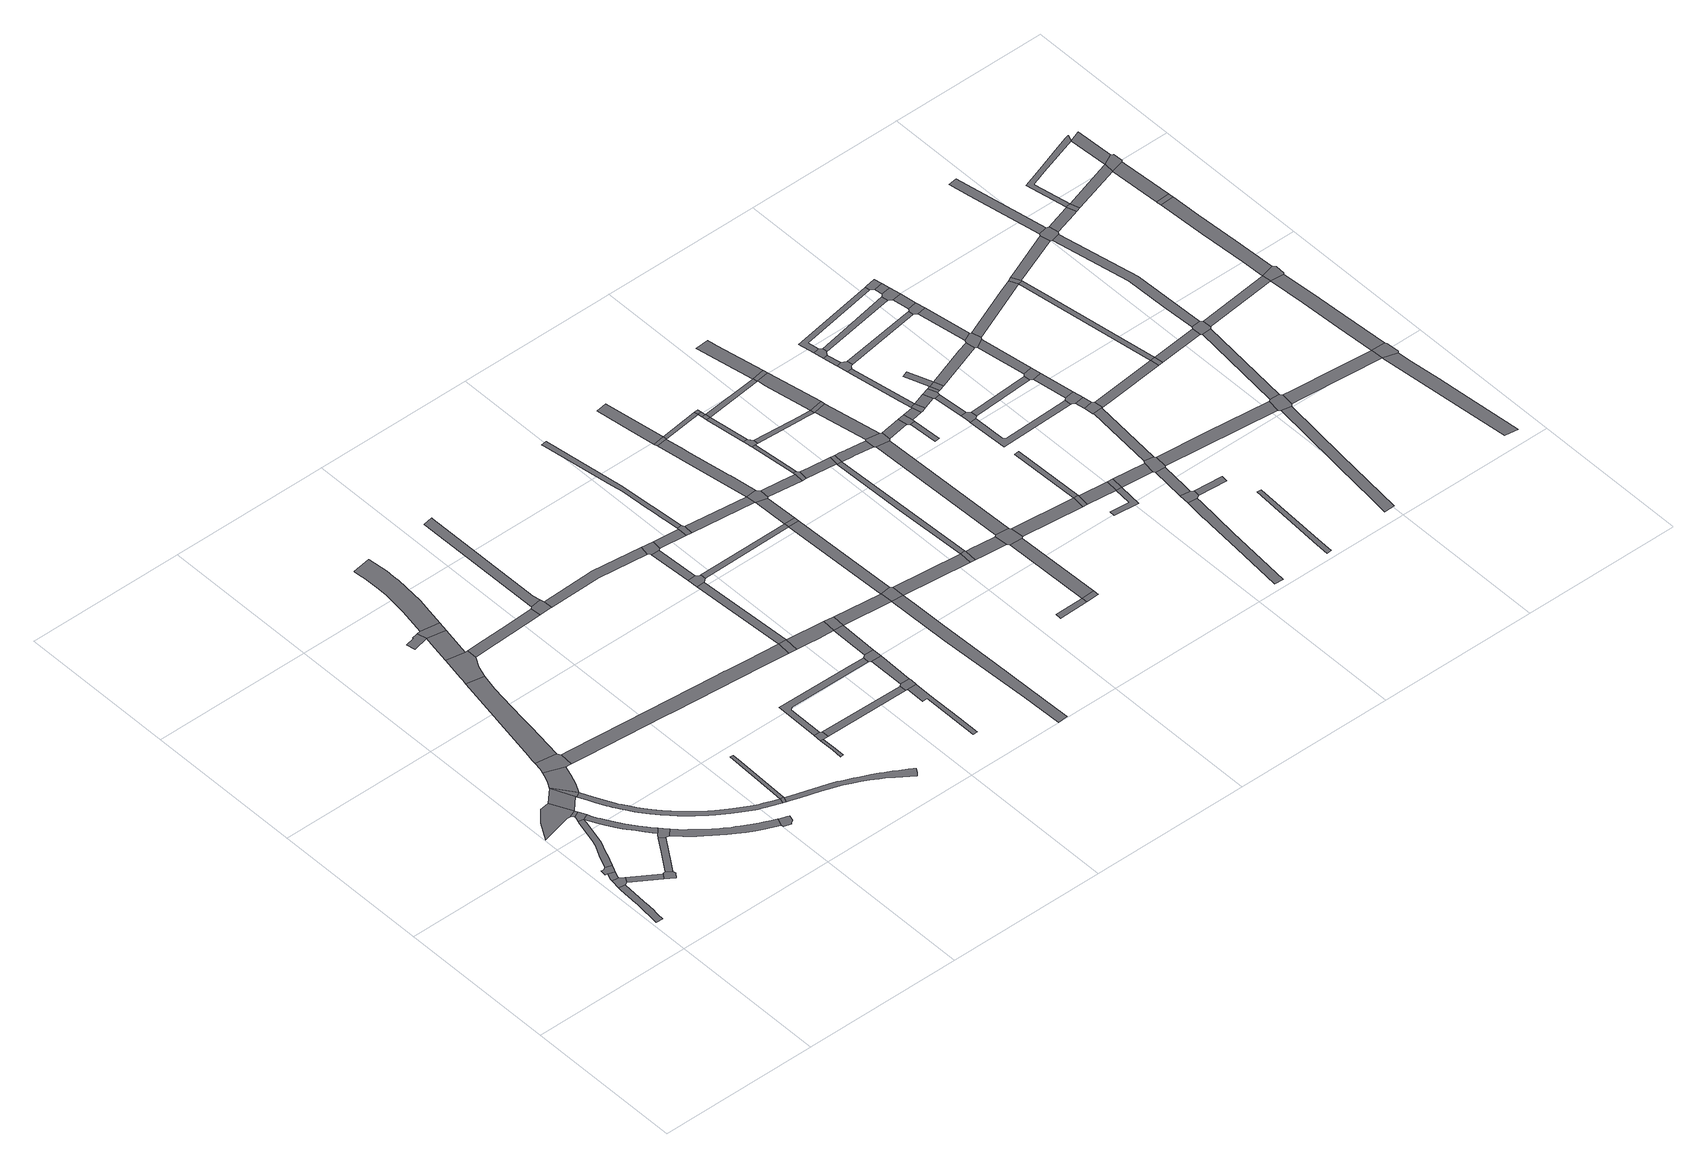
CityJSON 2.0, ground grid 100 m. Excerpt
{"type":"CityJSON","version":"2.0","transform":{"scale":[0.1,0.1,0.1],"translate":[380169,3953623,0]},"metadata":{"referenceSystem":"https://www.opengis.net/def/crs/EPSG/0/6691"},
"CityObjects":{
"road1":{"type":"Road","attributes":{"class":"1040","RoadStructureAttribute.sectionType":"1"},"geometry":[{"type":"MultiSurface","lod":"1","boundaries":[[[0,1,2,3,4,5,6,7,8,9,10,11,12,13]]]}]},
"road2":{"type":"Road","attributes":{"class":"1040","RoadStructureAttribute.sectionType":"4"},"geometry":[{"type":"MultiSurface","lod":"1","boundaries":[[[14,10,9,15,16,17,18]]]}]},
"road3":{"type":"Road","attributes":{"class":"1040","RoadStructureAttribute.sectionType":"1"},"geometry":[{"type":"MultiSurface","lod":"1","boundaries":[[[19,20,14,18,21,22]]]}]},
"road4":{"type":"Road","attributes":{"class":"1040","RoadStructureAttribute.sectionType":"4"},"geometry":[{"type":"MultiSurface","lod":"1","boundaries":[[[23,24,25,26,19,22,27,28]]]}]},
"road5":{"type":"Road","attributes":{"class":"1040","RoadStructureAttribute.sectionType":"1"},"geometry":[{"type":"MultiSurface","lod":"1","boundaries":[[[16,15,29,30]]]}]},
"road6":{"type":"Road","attributes":{"class":"1040","RoadStructureAttribute.sectionType":"4"},"geometry":[{"type":"MultiSurface","lod":"1","boundaries":[[[31,32,30,29,33,34,35]]]}]},
"road7":{"type":"Road","attributes":{"class":"1040","RoadStructureAttribute.sectionType":"1"},"geometry":[{"type":"MultiSurface","lod":"1","boundaries":[[[36,37,38,39,40,41,42,23,28,43,44,45,46,47,48]]]}]},
"road8":{"type":"Road","attributes":{"class":"1040","RoadStructureAttribute.sectionType":"4"},"geometry":[{"type":"MultiSurface","lod":"1","boundaries":[[[49,50,51,52,53,54,55,56,57]]]}]},
"road9":{"type":"Road","attributes":{"class":"1040","RoadStructureAttribute.sectionType":"1"},"geometry":[{"type":"MultiSurface","lod":"1","boundaries":[[[58,59,60,31,35,61,62]]]}]},
"road10":{"type":"Road","attributes":{"class":"1040","RoadStructureAttribute.sectionType":"1"},"geometry":[{"type":"MultiSurface","lod":"1","boundaries":[[[57,56,63,64]]]}]},
"road11":{"type":"Road","attributes":{"class":"1040","RoadStructureAttribute.sectionType":"4"},"geometry":[{"type":"MultiSurface","lod":"1","boundaries":[[[64,63,65,66,36,48,67]]]}]},
"road12":{"type":"Road","attributes":{"class":"1040","RoadStructureAttribute.sectionType":"3"},"geometry":[{"type":"MultiSurface","lod":"1","boundaries":[[[68,49,57,69]]]}]},
"road13":{"type":"Road","attributes":{"class":"1040","RoadStructureAttribute.sectionType":"1"},"geometry":[{"type":"MultiSurface","lod":"1","boundaries":[[[67,48,70,71,72,73,74,75,76,77,78,79,80,81,82,83,84,85,86,87,88,89,90,91,92]]]}]},
"road14":{"type":"Road","attributes":{"class":"1040","RoadStructureAttribute.sectionType":"4"},"geometry":[{"type":"MultiSurface","lod":"1","boundaries":[[[93,68,69,94,95]]]}]},
"road15":{"type":"Road","attributes":{"class":"1040","RoadStructureAttribute.sectionType":"4"},"geometry":[{"type":"MultiSurface","lod":"1","boundaries":[[[81,80,96,97,58,62,98,99,100]]]}]},
"road16":{"type":"Road","attributes":{"class":"1040","RoadStructureAttribute.sectionType":"1"},"geometry":[{"type":"MultiSurface","lod":"1","boundaries":[[[101,102,103,104,105,106,93,95,107,108,109,110]]]}]},
"road17":{"type":"Road","attributes":{"class":"1040","RoadStructureAttribute.sectionType":"4"},"geometry":[{"type":"MultiSurface","lod":"1","boundaries":[[[111,112,101,110,113,114,115]]]}]},
"road18":{"type":"Road","attributes":{"class":"1040","RoadStructureAttribute.sectionType":"1"},"geometry":[{"type":"MultiSurface","lod":"1","boundaries":[[[99,98,116,117,118,119,120,121,122,123,124,125,126,127,128,129,130,131,132,133,134,135,136,137,138,139,140,141,142,143,144]]]}]},
"road19":{"type":"Road","attributes":{"class":"1040","RoadStructureAttribute.sectionType":"1"},"geometry":[{"type":"MultiSurface","lod":"1","boundaries":[[[145,146,147,148,149,150,151,152,153,154,155,156,157,158,159,160,161,162,163,164,165,166,167,168,169,170,171,172,173,95,94,174,175,176,177,178,179,180,181,182,183,184,185,186,187,188,189,190,191,192,193,194,195,196,197,198,199,200,201,202,203,204,205,206]]]}]},
"road20":{"type":"Road","attributes":{"class":"1040","RoadStructureAttribute.sectionType":"1"},"geometry":[{"type":"MultiSurface","lod":"1","boundaries":[[[207,208,209,210,111,115,211,212,213,214,215]]]}]},
"road21":{"type":"Road","attributes":{"class":"1040","RoadStructureAttribute.sectionType":"4"},"geometry":[{"type":"MultiSurface","lod":"1","boundaries":[[[129,128,216,217,218,219,220,221,222]]]}]},
"road22":{"type":"Road","attributes":{"class":"1040","RoadStructureAttribute.sectionType":"4"},"geometry":[{"type":"MultiSurface","lod":"1","boundaries":[[[223,224,225,226,227,228,207,215,229,230,231,232]]]}]},
"road23":{"type":"Road","attributes":{"class":"1040","RoadStructureAttribute.sectionType":"4"},"geometry":[{"type":"MultiSurface","lod":"1","boundaries":[[[206,205,233,234,235]]]}]},
"road24":{"type":"Road","attributes":{"class":"1040","RoadStructureAttribute.sectionType":"1"},"geometry":[{"type":"MultiSurface","lod":"1","boundaries":[[[236,237,238,239,240,241]]]}]},
"road25":{"type":"Road","attributes":{"class":"1040","RoadStructureAttribute.sectionType":"1"},"geometry":[{"type":"MultiSurface","lod":"1","boundaries":[[[241,242,223,232,243]]]}]},
"road26":{"type":"Road","attributes":{"class":"1040","RoadStructureAttribute.sectionType":"1"},"geometry":[{"type":"MultiSurface","lod":"1","boundaries":[[[244,245,206,235,246,247,248]]]}]},
"road27":{"type":"Road","attributes":{"class":"1040","RoadStructureAttribute.sectionType":"4"},"geometry":[{"type":"MultiSurface","lod":"1","boundaries":[[[249,236,241,243,250]]]}]},
"road28":{"type":"Road","attributes":{"class":"1040","RoadStructureAttribute.sectionType":"1"},"geometry":[{"type":"MultiSurface","lod":"1","boundaries":[[[251,252,253,254,255,256,257,258,259,249,250,260,261,262,263,264]]]}]},
"road29":{"type":"Road","attributes":{"class":"1040","RoadStructureAttribute.sectionType":"1"},"geometry":[{"type":"MultiSurface","lod":"1","boundaries":[[[234,233,265,266,267,268,269,270,271,272,273,274,275,276,277,278,279,280,281,282,283,284,285,286,287,288,289,290,291,292,293,294,295,296,297,298,299,300,301]]]}]},
"road30":{"type":"Road","attributes":{"class":"1040","RoadStructureAttribute.sectionType":"1"},"geometry":[{"type":"MultiSurface","lod":"1","boundaries":[[[302,303,304,231,230,305,306]]]}]},
"road31":{"type":"Road","attributes":{"class":"1040","RoadStructureAttribute.sectionType":"1"},"geometry":[{"type":"MultiSurface","lod":"1","boundaries":[[[114,113,307,308,309,310,311,312,313,314,315,316,317,318,319,320]]]}]},
"road32":{"type":"Road","attributes":{"class":"1040","RoadStructureAttribute.sectionType":"1"},"geometry":[{"type":"MultiSurface","lod":"1","boundaries":[[[321,322,323,324,325,326]]]}]},
"road33":{"type":"Road","attributes":{"class":"1040","RoadStructureAttribute.sectionType":"4"},"geometry":[{"type":"MultiSurface","lod":"1","boundaries":[[[327,321,326,328,329,330]]]}]},
"road34":{"type":"Road","attributes":{"class":"1040","RoadStructureAttribute.sectionType":"4"},"geometry":[{"type":"MultiSurface","lod":"1","boundaries":[[[331,332,302,306,333,334,335]]]}]},
"road35":{"type":"Road","attributes":{"class":"1040","RoadStructureAttribute.sectionType":"1"},"geometry":[{"type":"MultiSurface","lod":"1","boundaries":[[[336,337,332,331,338,339]]]}]},
"road36":{"type":"Road","attributes":{"class":"1040","RoadStructureAttribute.sectionType":"1"},"geometry":[{"type":"MultiSurface","lod":"1","boundaries":[[[329,328,340,341]]]}]},
"road37":{"type":"Road","attributes":{"class":"1040","RoadStructureAttribute.sectionType":"1"},"geometry":[{"type":"MultiSurface","lod":"1","boundaries":[[[342,327,330,343,344,345,346,347]]]}]},
"road38":{"type":"Road","attributes":{"class":"1040","RoadStructureAttribute.sectionType":"1"},"geometry":[{"type":"MultiSurface","lod":"1","boundaries":[[[348,335,334,349,350,351]]]}]},
"road39":{"type":"Road","attributes":{"class":"1040","RoadStructureAttribute.sectionType":"4"},"geometry":[{"type":"MultiSurface","lod":"1","boundaries":[[[352,313,312,353]]]}]},
"road40":{"type":"Road","attributes":{"class":"1040","RoadStructureAttribute.sectionType":"1"},"geometry":[{"type":"MultiSurface","lod":"1","boundaries":[[[354,355,356,357,358,359,360,361,362,363,364,365,366]]]}]},
"road41":{"type":"Road","attributes":{"class":"1040","RoadStructureAttribute.sectionType":"4"},"geometry":[{"type":"MultiSurface","lod":"1","boundaries":[[[367,368,341,340,355,354,369]]]}]},
"road42":{"type":"Road","attributes":{"class":"1040","RoadStructureAttribute.sectionType":"1"},"geometry":[{"type":"MultiSurface","lod":"1","boundaries":[[[370,371,313,352,372]]]}]},
"road43":{"type":"Road","attributes":{"class":"1040","RoadStructureAttribute.sectionType":"1"},"geometry":[{"type":"MultiSurface","lod":"1","boundaries":[[[373,374,368,367]]]}]},
"road44":{"type":"Road","attributes":{"class":"1040","RoadStructureAttribute.sectionType":"1"},"geometry":[{"type":"MultiSurface","lod":"1","boundaries":[[[352,353,375,376,377,378]]]}]},
"road45":{"type":"Road","attributes":{"class":"1040","RoadStructureAttribute.sectionType":"4"},"geometry":[{"type":"MultiSurface","lod":"1","boundaries":[[[379,380,346,345,381,374,373]]]}]},
"road46":{"type":"Road","attributes":{"class":"1040","RoadStructureAttribute.sectionType":"4"},"geometry":[{"type":"MultiSurface","lod":"1","boundaries":[[[382,383,371,370,384,385,386]]]}]},
"road47":{"type":"Road","attributes":{"class":"1040","RoadStructureAttribute.sectionType":"1"},"geometry":[{"type":"MultiSurface","lod":"1","boundaries":[[[387,388,383,382]]]}]},
"road48":{"type":"Road","attributes":{"class":"1040","RoadStructureAttribute.sectionType":"1"},"geometry":[{"type":"MultiSurface","lod":"1","boundaries":[[[377,380,379,389]]]}]},
"road49":{"type":"Road","attributes":{"class":"1040","RoadStructureAttribute.sectionType":"4"},"geometry":[{"type":"MultiSurface","lod":"1","boundaries":[[[351,350,390,388,387,391,392]]]}]},
"road50":{"type":"Road","attributes":{"class":"1040","RoadStructureAttribute.sectionType":"4"},"geometry":[{"type":"MultiSurface","lod":"1","boundaries":[[[378,377,389,393]]]}]},
"road51":{"type":"Road","attributes":{"class":"1040","RoadStructureAttribute.sectionType":"1"},"geometry":[{"type":"MultiSurface","lod":"1","boundaries":[[[392,391,394,395,396]]]}]},
"road52":{"type":"Road","attributes":{"class":"1040","RoadStructureAttribute.sectionType":"1"},"geometry":[{"type":"MultiSurface","lod":"1","boundaries":[[[393,389,397,398]]]}]},
"road53":{"type":"Road","attributes":{"class":"1040","RoadStructureAttribute.sectionType":"1"},"geometry":[{"type":"MultiSurface","lod":"1","boundaries":[[[397,399,400,401,402,403,404,405,406,407,408]]]}]},
"road54":{"type":"Road","attributes":{"class":"1040","RoadStructureAttribute.sectionType":"4"},"geometry":[{"type":"MultiSurface","lod":"1","boundaries":[[[409,410,395,394,411,412]]]}]},
"road55":{"type":"Road","attributes":{"class":"1040","RoadStructureAttribute.sectionType":"1"},"geometry":[{"type":"MultiSurface","lod":"1","boundaries":[[[413,385,384,414]]]}]},
"road56":{"type":"Road","attributes":{"class":"1040","RoadStructureAttribute.sectionType":"1"},"geometry":[{"type":"MultiSurface","lod":"1","boundaries":[[[415,416,417,418,419,420,421,422,423,410,409,424]]]}]},
"road57":{"type":"Road","attributes":{"class":"1040","RoadStructureAttribute.sectionType":"4"},"geometry":[{"type":"MultiSurface","lod":"1","boundaries":[[[425,398,397,408,426]]]}]},
"road58":{"type":"Road","attributes":{"class":"1040","RoadStructureAttribute.sectionType":"1"},"geometry":[{"type":"MultiSurface","lod":"1","boundaries":[[[412,411,427,428]]]}]},
"road59":{"type":"Road","attributes":{"class":"1040","RoadStructureAttribute.sectionType":"1"},"geometry":[{"type":"MultiSurface","lod":"1","boundaries":[[[429,414,430,398,425]]]}]},
"road60":{"type":"Road","attributes":{"class":"1040","RoadStructureAttribute.sectionType":"4"},"geometry":[{"type":"MultiSurface","lod":"1","boundaries":[[[431,413,414,429]]]}]},
"road61":{"type":"Road","attributes":{"class":"1040","RoadStructureAttribute.sectionType":"1"},"geometry":[{"type":"MultiSurface","lod":"1","boundaries":[[[432,413,431,433]]]}]},
"road62":{"type":"Road","attributes":{"class":"1040","RoadStructureAttribute.sectionType":"1"},"geometry":[{"type":"MultiSurface","lod":"1","boundaries":[[[426,408,434,435]]]}]},
"road63":{"type":"Road","attributes":{"class":"1040","RoadStructureAttribute.sectionType":"4"},"geometry":[{"type":"MultiSurface","lod":"1","boundaries":[[[436,428,427,432,433,437,438]]]}]},
"road64":{"type":"Road","attributes":{"class":"1040","RoadStructureAttribute.sectionType":"1"},"geometry":[{"type":"MultiSurface","lod":"1","boundaries":[[[439,440,441,428,436,442,443,444,445,446]]]}]},
"road65":{"type":"Road","attributes":{"class":"1040","RoadStructureAttribute.sectionType":"4"},"geometry":[{"type":"MultiSurface","lod":"1","boundaries":[[[447,448,440,439,449]]]}]},
"road66":{"type":"Road","attributes":{"class":"1040","RoadStructureAttribute.sectionType":"1"},"geometry":[{"type":"MultiSurface","lod":"1","boundaries":[[[450,451,452,448,447,453]]]}]},
"road67":{"type":"Road","attributes":{"class":"1040","RoadStructureAttribute.sectionType":"1"},"geometry":[{"type":"MultiSurface","lod":"1","boundaries":[[[438,437,454,455,456]]]}]},
"road68":{"type":"Road","attributes":{"class":"1040","RoadStructureAttribute.sectionType":"1"},"geometry":[{"type":"MultiSurface","lod":"1","boundaries":[[[457,458,459,460]]]}]},
"road69":{"type":"Road","attributes":{"class":"1040","RoadStructureAttribute.sectionType":"4"},"geometry":[{"type":"MultiSurface","lod":"1","boundaries":[[[461,435,434,462,463]]]}]},
"road70":{"type":"Road","attributes":{"class":"1040","RoadStructureAttribute.sectionType":"1"},"geometry":[{"type":"MultiSurface","lod":"1","boundaries":[[[464,447,449,465]]]}]},
"road71":{"type":"Road","attributes":{"class":"1040","RoadStructureAttribute.sectionType":"4"},"geometry":[{"type":"MultiSurface","lod":"1","boundaries":[[[466,467,455,454,468,469]]]}]},
"road72":{"type":"Road","attributes":{"class":"1040","RoadStructureAttribute.sectionType":"4"},"geometry":[{"type":"MultiSurface","lod":"1","boundaries":[[[470,457,460,471]]]}]},
"road73":{"type":"Road","attributes":{"class":"1040","RoadStructureAttribute.sectionType":"1"},"geometry":[{"type":"MultiSurface","lod":"1","boundaries":[[[472,473,467,466]]]}]},
"road74":{"type":"Road","attributes":{"class":"1040","RoadStructureAttribute.sectionType":"1"},"geometry":[{"type":"MultiSurface","lod":"1","boundaries":[[[463,462,474,475,476,477,478,479]]]}]},
"road75":{"type":"Road","attributes":{"class":"1040","RoadStructureAttribute.sectionType":"1"},"geometry":[{"type":"MultiSurface","lod":"1","boundaries":[[[480,481,435,461,482]]]}]},
"road76":{"type":"Road","attributes":{"class":"1040","RoadStructureAttribute.sectionType":"4"},"geometry":[{"type":"MultiSurface","lod":"1","boundaries":[[[483,484,485,486,473,472,487,488]]]}]},
"road77":{"type":"Road","attributes":{"class":"1040","RoadStructureAttribute.sectionType":"1"},"geometry":[{"type":"MultiSurface","lod":"1","boundaries":[[[489,490,484,483]]]}]},
"road78":{"type":"Road","attributes":{"class":"1040","RoadStructureAttribute.sectionType":"1"},"geometry":[{"type":"MultiSurface","lod":"1","boundaries":[[[491,457,470,492]]]}]},
"road79":{"type":"Road","attributes":{"class":"1040","RoadStructureAttribute.sectionType":"1"},"geometry":[{"type":"MultiSurface","lod":"1","boundaries":[[[469,468,493,494,495]]]}]},
"road80":{"type":"Road","attributes":{"class":"1040","RoadStructureAttribute.sectionType":"4"},"geometry":[{"type":"MultiSurface","lod":"1","boundaries":[[[496,497,490,489]]]}]},
"road81":{"type":"Road","attributes":{"class":"1040","RoadStructureAttribute.sectionType":"1"},"geometry":[{"type":"MultiSurface","lod":"1","boundaries":[[[498,465,497,496,499]]]}]},
"road82":{"type":"Road","attributes":{"class":"1040","RoadStructureAttribute.sectionType":"4"},"geometry":[{"type":"MultiSurface","lod":"1","boundaries":[[[500,464,465,498]]]}]},
"road83":{"type":"Road","attributes":{"class":"1040","RoadStructureAttribute.sectionType":"4"},"geometry":[{"type":"MultiSurface","lod":"1","boundaries":[[[501,477,476,491,492,502,503,504]]]}]},
"road84":{"type":"Road","attributes":{"class":"1040","RoadStructureAttribute.sectionType":"4"},"geometry":[{"type":"MultiSurface","lod":"1","boundaries":[[[494,493,480,482,505]]]}]},
"road85":{"type":"Road","attributes":{"class":"1040","RoadStructureAttribute.sectionType":"1"},"geometry":[{"type":"MultiSurface","lod":"1","boundaries":[[[488,487,506,507,508,509,510,511]]]}]},
"road86":{"type":"Road","attributes":{"class":"1040","RoadStructureAttribute.sectionType":"1"},"geometry":[{"type":"MultiSurface","lod":"1","boundaries":[[[505,482,512,513,514,515,516,517,518,519]]]}]},
"road87":{"type":"Road","attributes":{"class":"1040","RoadStructureAttribute.sectionType":"1"},"geometry":[{"type":"MultiSurface","lod":"1","boundaries":[[[520,496,489,521]]]}]},
"road88":{"type":"Road","attributes":{"class":"1040","RoadStructureAttribute.sectionType":"1"},"geometry":[{"type":"MultiSurface","lod":"1","boundaries":[[[522,501,504,523]]]}]},
"road89":{"type":"Road","attributes":{"class":"1040","RoadStructureAttribute.sectionType":"1"},"geometry":[{"type":"MultiSurface","lod":"1","boundaries":[[[503,502,524,525]]]}]},
"road90":{"type":"Road","attributes":{"class":"1040","RoadStructureAttribute.sectionType":"4"},"geometry":[{"type":"MultiSurface","lod":"1","boundaries":[[[526,515,514,522,523,527,528,529]]]}]},
"road91":{"type":"Road","attributes":{"class":"1040","RoadStructureAttribute.sectionType":"1"},"geometry":[{"type":"MultiSurface","lod":"1","boundaries":[[[530,531,532,526,529]]]}]},
"road92":{"type":"Road","attributes":{"class":"1040","RoadStructureAttribute.sectionType":"4"},"geometry":[{"type":"MultiSurface","lod":"1","boundaries":[[[533,509,508,531,530]]]}]},
"road93":{"type":"Road","attributes":{"class":"1040","RoadStructureAttribute.sectionType":"1"},"geometry":[{"type":"MultiSurface","lod":"1","boundaries":[[[534,535,536,537,509,533]]]}]},
"road94":{"type":"Road","attributes":{"class":"1040","RoadStructureAttribute.sectionType":"4"},"geometry":[{"type":"MultiSurface","lod":"1","boundaries":[[[538,520,521,535,534]]]}]},
"road95":{"type":"Road","attributes":{"class":"1040","RoadStructureAttribute.sectionType":"1"},"geometry":[{"type":"MultiSurface","lod":"1","boundaries":[[[539,540,541,542,520,538,543,544,545]]]}]},
"road96":{"type":"Road","attributes":{"class":"1040","RoadStructureAttribute.sectionType":"1"},"geometry":[{"type":"MultiSurface","lod":"1","boundaries":[[[546,528,527,547,548]]]}]},
"road97":{"type":"Road","attributes":{"class":"1040","RoadStructureAttribute.sectionType":"4"},"geometry":[{"type":"MultiSurface","lod":"1","boundaries":[[[549,525,524,550,551]]]}]},
"road98":{"type":"Road","attributes":{"class":"1040","RoadStructureAttribute.sectionType":"1"},"geometry":[{"type":"MultiSurface","lod":"1","boundaries":[[[552,553,554,555]]]}]},
"road99":{"type":"Road","attributes":{"class":"1040","RoadStructureAttribute.sectionType":"4"},"geometry":[{"type":"MultiSurface","lod":"1","boundaries":[[[556,546,548,553,552,557]]]}]},
"road100":{"type":"Road","attributes":{"class":"1040","RoadStructureAttribute.sectionType":"1"},"geometry":[{"type":"MultiSurface","lod":"1","boundaries":[[[558,559,525,549]]]}]},
"road101":{"type":"Road","attributes":{"class":"1040","RoadStructureAttribute.sectionType":"1"},"geometry":[{"type":"MultiSurface","lod":"1","boundaries":[[[551,550,560,561]]]}]},
"road102":{"type":"Road","attributes":{"class":"1040","RoadStructureAttribute.sectionType":"1"},"geometry":[{"type":"MultiSurface","lod":"1","boundaries":[[[560,562,563,564,565,566]]]}]},
"road103":{"type":"Road","attributes":{"class":"1040","RoadStructureAttribute.sectionType":"1"},"geometry":[{"type":"MultiSurface","lod":"1","boundaries":[[[567,556,557,568,569]]]}]},
"road104":{"type":"Road","attributes":{"class":"1040","RoadStructureAttribute.sectionType":"4"},"geometry":[{"type":"MultiSurface","lod":"1","boundaries":[[[570,571,567,569,572,573]]]}]},
"road105":{"type":"Road","attributes":{"class":"1040","RoadStructureAttribute.sectionType":"1"},"geometry":[{"type":"MultiSurface","lod":"1","boundaries":[[[574,575,576,577,578,579,580,581,582,583]]]}]},
"road106":{"type":"Road","attributes":{"class":"1040","RoadStructureAttribute.sectionType":"1"},"geometry":[{"type":"MultiSurface","lod":"1","boundaries":[[[584,585,586,571,570]]]}]},
"road107":{"type":"Road","attributes":{"class":"1040","RoadStructureAttribute.sectionType":"4"},"geometry":[{"type":"MultiSurface","lod":"1","boundaries":[[[561,560,566,587]]]}]},
"road108":{"type":"Road","attributes":{"class":"1040","RoadStructureAttribute.sectionType":"1"},"geometry":[{"type":"MultiSurface","lod":"1","boundaries":[[[588,570,573,589]]]}]},
"road109":{"type":"Road","attributes":{"class":"1040","RoadStructureAttribute.sectionType":"1"},"geometry":[{"type":"MultiSurface","lod":"1","boundaries":[[[590,591,592,593,594]]]}]},
"road110":{"type":"Road","attributes":{"class":"1040","RoadStructureAttribute.sectionType":"4"},"geometry":[{"type":"MultiSurface","lod":"1","boundaries":[[[594,593,585,584,595,596,597]]]}]},
"road111":{"type":"Road","attributes":{"class":"1040","RoadStructureAttribute.sectionType":"4"},"geometry":[{"type":"MultiSurface","lod":"1","boundaries":[[[598,599,600,601,602,603,604,605]]]}]},
"road112":{"type":"Road","attributes":{"class":"1040","RoadStructureAttribute.sectionType":"4"},"geometry":[{"type":"MultiSurface","lod":"1","boundaries":[[[606,607,591,590,608,609,610]]]}]},
"road113":{"type":"Road","attributes":{"class":"1040","RoadStructureAttribute.sectionType":"1"},"geometry":[{"type":"MultiSurface","lod":"1","boundaries":[[[611,612,599,598]]]}]},
"road114":{"type":"Road","attributes":{"class":"1040","RoadStructureAttribute.sectionType":"4"},"geometry":[{"type":"MultiSurface","lod":"1","boundaries":[[[613,588,589,612,611,614,615]]]}]},
"road115":{"type":"Road","attributes":{"class":"1040","RoadStructureAttribute.sectionType":"1"},"geometry":[{"type":"MultiSurface","lod":"1","boundaries":[[[587,566,616,617]]]}]},
"road116":{"type":"Road","attributes":{"class":"1040","RoadStructureAttribute.sectionType":"1"},"geometry":[{"type":"MultiSurface","lod":"1","boundaries":[[[618,613,615,619]]]}]},
"road117":{"type":"Road","attributes":{"class":"1040","RoadStructureAttribute.sectionType":"4"},"geometry":[{"type":"MultiSurface","lod":"1","boundaries":[[[620,574,583,621,622,623]]]}]},
"road118":{"type":"Road","attributes":{"class":"1040","RoadStructureAttribute.sectionType":"1"},"geometry":[{"type":"MultiSurface","lod":"1","boundaries":[[[624,625,618,626]]]}]},
"road119":{"type":"Road","attributes":{"class":"1040","RoadStructureAttribute.sectionType":"4"},"geometry":[{"type":"MultiSurface","lod":"1","boundaries":[[[626,618,619,627]]]}]},
"road120":{"type":"Road","attributes":{"class":"1040","RoadStructureAttribute.sectionType":"1"},"geometry":[{"type":"MultiSurface","lod":"1","boundaries":[[[628,629,620,623,630,631]]]}]},
"road121":{"type":"Road","attributes":{"class":"1040","RoadStructureAttribute.sectionType":"1"},"geometry":[{"type":"MultiSurface","lod":"1","boundaries":[[[602,601,632,633,634,635,636]]]}]},
"road122":{"type":"Road","attributes":{"class":"1040","RoadStructureAttribute.sectionType":"4"},"geometry":[{"type":"MultiSurface","lod":"1","boundaries":[[[637,617,616,628,631,638,639,640]]]}]},
"road123":{"type":"Road","attributes":{"class":"1040","RoadStructureAttribute.sectionType":"1"},"geometry":[{"type":"MultiSurface","lod":"1","boundaries":[[[622,621,641,642]]]}]},
"road124":{"type":"Road","attributes":{"class":"1040","RoadStructureAttribute.sectionType":"1"},"geometry":[{"type":"MultiSurface","lod":"1","boundaries":[[[643,604,603,644]]]}]},
"road125":{"type":"Road","attributes":{"class":"1040","RoadStructureAttribute.sectionType":"1"},"geometry":[{"type":"MultiSurface","lod":"1","boundaries":[[[645,646,647,648,649,650]]]}]},
"road126":{"type":"Road","attributes":{"class":"1040","RoadStructureAttribute.sectionType":"1"},"geometry":[{"type":"MultiSurface","lod":"1","boundaries":[[[651,652,607,606,653,654]]]}]},
"road127":{"type":"Road","attributes":{"class":"1040","RoadStructureAttribute.sectionType":"1"},"geometry":[{"type":"MultiSurface","lod":"1","boundaries":[[[655,597,596,656]]]}]},
"road128":{"type":"Road","attributes":{"class":"1040","RoadStructureAttribute.sectionType":"1"},"geometry":[{"type":"MultiSurface","lod":"1","boundaries":[[[657,610,609,658]]]}]},
"road129":{"type":"Road","attributes":{"class":"1040","RoadStructureAttribute.sectionType":"1"},"geometry":[{"type":"MultiSurface","lod":"1","boundaries":[[[659,660,626,627,661]]]}]},
"road130":{"type":"Road","attributes":{"class":"1040","RoadStructureAttribute.sectionType":"1"},"geometry":[{"type":"MultiSurface","lod":"1","boundaries":[[[662,663,664,637,640]]]}]},
"road131":{"type":"Road","attributes":{"class":"1040","RoadStructureAttribute.sectionType":"4"},"geometry":[{"type":"MultiSurface","lod":"1","boundaries":[[[665,666,663,662,667,668]]]}]},
"road132":{"type":"Road","attributes":{"class":"1040","RoadStructureAttribute.sectionType":"1"},"geometry":[{"type":"MultiSurface","lod":"1","boundaries":[[[669,670,666,665]]]}]},
"road133":{"type":"Road","attributes":{"class":"1040","RoadStructureAttribute.sectionType":"4"},"geometry":[{"type":"MultiSurface","lod":"1","boundaries":[[[671,672,634,633,673,670,669]]]}]},
"road134":{"type":"Road","attributes":{"class":"1040","RoadStructureAttribute.sectionType":"1"},"geometry":[{"type":"MultiSurface","lod":"1","boundaries":[[[674,675,672,671]]]}]},
"road135":{"type":"Road","attributes":{"class":"1040","RoadStructureAttribute.sectionType":"4"},"geometry":[{"type":"MultiSurface","lod":"1","boundaries":[[[676,677,643,644,675,674]]]}]},
"road136":{"type":"Road","attributes":{"class":"1040","RoadStructureAttribute.sectionType":"1"},"geometry":[{"type":"MultiSurface","lod":"1","boundaries":[[[678,679,680,677,676]]]}]},
"road137":{"type":"Road","attributes":{"class":"1040","RoadStructureAttribute.sectionType":"4"},"geometry":[{"type":"MultiSurface","lod":"1","boundaries":[[[681,682,659,661,679,678,683,684]]]}]},
"road138":{"type":"Road","attributes":{"class":"1040","RoadStructureAttribute.sectionType":"1"},"geometry":[{"type":"MultiSurface","lod":"1","boundaries":[[[685,686,682,681]]]}]},
"road139":{"type":"Road","attributes":{"class":"1040","RoadStructureAttribute.sectionType":"4"},"geometry":[{"type":"MultiSurface","lod":"1","boundaries":[[[687,688,689,655,656,686,685]]]}]},
"road140":{"type":"Road","attributes":{"class":"1040","RoadStructureAttribute.sectionType":"1"},"geometry":[{"type":"MultiSurface","lod":"1","boundaries":[[[690,691,692,688,687]]]}]},
"road141":{"type":"Road","attributes":{"class":"1040","RoadStructureAttribute.sectionType":"4"},"geometry":[{"type":"MultiSurface","lod":"1","boundaries":[[[693,694,695,657,658,691,690]]]}]},
"road142":{"type":"Road","attributes":{"class":"1040","RoadStructureAttribute.sectionType":"1"},"geometry":[{"type":"MultiSurface","lod":"1","boundaries":[[[639,638,696,697,698]]]}]},
"road143":{"type":"Road","attributes":{"class":"1040","RoadStructureAttribute.sectionType":"4"},"geometry":[{"type":"MultiSurface","lod":"1","boundaries":[[[699,700,651,654,701,702]]]}]},
"road144":{"type":"Road","attributes":{"class":"1040","RoadStructureAttribute.sectionType":"1"},"geometry":[{"type":"MultiSurface","lod":"1","boundaries":[[[702,701,703,694,693]]]}]},
"road145":{"type":"Road","attributes":{"class":"1040","RoadStructureAttribute.sectionType":"1"},"geometry":[{"type":"MultiSurface","lod":"1","boundaries":[[[704,668,667,705,706]]]}]},
"road146":{"type":"Road","attributes":{"class":"1040","RoadStructureAttribute.sectionType":"1"},"geometry":[{"type":"MultiSurface","lod":"1","boundaries":[[[707,708,709,710,711,712,713]]]}]},
"road147":{"type":"Road","attributes":{"class":"1040","RoadStructureAttribute.sectionType":"1"},"geometry":[{"type":"MultiSurface","lod":"1","boundaries":[[[714,715,684,683,716]]]}]},
"road148":{"type":"Road","attributes":{"class":"1040","RoadStructureAttribute.sectionType":"4"},"geometry":[{"type":"MultiSurface","lod":"1","boundaries":[[[717,704,706,718]]]}]},
"road149":{"type":"Road","attributes":{"class":"1040","RoadStructureAttribute.sectionType":"1"},"geometry":[{"type":"MultiSurface","lod":"1","boundaries":[[[719,716,704,717,720]]]}]},
"road150":{"type":"Road","attributes":{"class":"1040","RoadStructureAttribute.sectionType":"4"},"geometry":[{"type":"MultiSurface","lod":"1","boundaries":[[[721,697,696,707,713,722,723,724]]]}]},
"road151":{"type":"Road","attributes":{"class":"1040","RoadStructureAttribute.sectionType":"4"},"geometry":[{"type":"MultiSurface","lod":"1","boundaries":[[[725,714,716,719,726]]]}]},
"road152":{"type":"Road","attributes":{"class":"1040","RoadStructureAttribute.sectionType":"1"},"geometry":[{"type":"MultiSurface","lod":"1","boundaries":[[[727,717,718,728]]]}]},
"road153":{"type":"Road","attributes":{"class":"1040","RoadStructureAttribute.sectionType":"1"},"geometry":[{"type":"MultiSurface","lod":"1","boundaries":[[[729,730,721,724]]]}]},
"road154":{"type":"Road","attributes":{"class":"1040","RoadStructureAttribute.sectionType":"1"},"geometry":[{"type":"MultiSurface","lod":"1","boundaries":[[[731,732,725,726,733]]]}]},
"road155":{"type":"Road","attributes":{"class":"1040","RoadStructureAttribute.sectionType":"4"},"geometry":[{"type":"MultiSurface","lod":"1","boundaries":[[[734,735,727,728,730,729,736,737]]]}]},
"road156":{"type":"Road","attributes":{"class":"1040","RoadStructureAttribute.sectionType":"1"},"geometry":[{"type":"MultiSurface","lod":"1","boundaries":[[[723,722,738,739,740,741,742,743]]]}]},
"road157":{"type":"Road","attributes":{"class":"1040","RoadStructureAttribute.sectionType":"1"},"geometry":[{"type":"MultiSurface","lod":"1","boundaries":[[[744,745,746,747,735,734,748]]]}]},
"road158":{"type":"Road","attributes":{"class":"1040","RoadStructureAttribute.sectionType":"4"},"geometry":[{"type":"MultiSurface","lod":"1","boundaries":[[[749,750,731,733,745,744,751,752]]]}]},
"road159":{"type":"Road","attributes":{"class":"1040","RoadStructureAttribute.sectionType":"1"},"geometry":[{"type":"MultiSurface","lod":"1","boundaries":[[[753,754,755,750,749,756]]]}]},
"road160":{"type":"Road","attributes":{"class":"1040","RoadStructureAttribute.sectionType":"1"},"geometry":[{"type":"MultiSurface","lod":"1","boundaries":[[[740,757,758,759,760,761,762,763,764,765]]]}]},
"road161":{"type":"Road","attributes":{"class":"1040","RoadStructureAttribute.sectionType":"1"},"geometry":[{"type":"MultiSurface","lod":"1","boundaries":[[[766,767,737,736,768,769]]]}]},
"road162":{"type":"Road","attributes":{"class":"1040","RoadStructureAttribute.sectionType":"1"},"geometry":[{"type":"MultiSurface","lod":"1","boundaries":[[[770,771,752,751,772,773]]]}]},
"road163":{"type":"Road","attributes":{"class":"1040","RoadStructureAttribute.sectionType":"4"},"geometry":[{"type":"MultiSurface","lod":"1","boundaries":[[[774,741,740,765,775,776]]]}]},
"road164":{"type":"Road","attributes":{"class":"1040","RoadStructureAttribute.sectionType":"4"},"geometry":[{"type":"MultiSurface","lod":"1","boundaries":[[[777,778,770,773,779]]]}]},
"road165":{"type":"Road","attributes":{"class":"1040","RoadStructureAttribute.sectionType":"1"},"geometry":[{"type":"MultiSurface","lod":"1","boundaries":[[[769,780,781,741,774,782,783,784]]]}]},
"road166":{"type":"Road","attributes":{"class":"1040","RoadStructureAttribute.sectionType":"4"},"geometry":[{"type":"MultiSurface","lod":"1","boundaries":[[[785,766,769,784,786,787]]]}]},
"road167":{"type":"Road","attributes":{"class":"1040","RoadStructureAttribute.sectionType":"1"},"geometry":[{"type":"MultiSurface","lod":"1","boundaries":[[[788,789,790,777,779,791]]]}]},
"road168":{"type":"Road","attributes":{"class":"1040","RoadStructureAttribute.sectionType":"1"},"geometry":[{"type":"MultiSurface","lod":"1","boundaries":[[[792,793,794,795,796,778,777,797,798,799,800,801]]]}]},
"road169":{"type":"Road","attributes":{"class":"1040","RoadStructureAttribute.sectionType":"1"},"geometry":[{"type":"MultiSurface","lod":"1","boundaries":[[[802,803,804,805,766,785,806,807]]]}]},
"road170":{"type":"Road","attributes":{"class":"1040","RoadStructureAttribute.sectionType":"4"},"geometry":[{"type":"MultiSurface","lod":"1","boundaries":[[[808,809,810,803,802]]]}]},
"road171":{"type":"Road","attributes":{"class":"1040","RoadStructureAttribute.sectionType":"1"},"geometry":[{"type":"MultiSurface","lod":"1","boundaries":[[[811,791,809,808,812,813]]]}]},
"road172":{"type":"Road","attributes":{"class":"1040","RoadStructureAttribute.sectionType":"4"},"geometry":[{"type":"MultiSurface","lod":"1","boundaries":[[[814,788,791,811,815,816,817]]]}]},
"road173":{"type":"Road","attributes":{"class":"1040","RoadStructureAttribute.sectionType":"1"},"geometry":[{"type":"MultiSurface","lod":"1","boundaries":[[[818,801,788,814]]]}]}
},
"vertices":[
[42,412,0],[41,409,0],[25,247,0],[67,243,0],[71,287,0],[80,342,0],[77,346,0],[79,365,0],[81,410,0],[90,567,0],[51,573,0],[50,568,0],[49,556,0],[42,424,0],
[61,635,0],[109,577,0],[130,611,0],[106,626,0],[100,630,0],
[80,691,0],[64,655,0],[103,642,0],[117,675,0],
[102,738,0],[85,728,0],[68,730,0],[65,695,0],[125,693,0],[139,723,0],
[272,468,0],[295,500,0],
[314,505,0],[298,501,0],[328,431,0],[350,463,0],[346,483,0],
[228,1094,0],[220,1072,0],[188,937,0],[176,903,0],[171,892,0],[140,826,0],[104,742,0],[173,798,0],[179,822,0],[211,892,0],[221,923,0],[253,1058,0],[260,1085,0],
[202,1299,0],[142,1292,0],[73,1212,0],[7,1101,0],[199,1147,0],[218,1147,0],[218,1148,0],[220,1148,0],[264,1165,0],
[459,723,0],[402,637,0],[315,506,0],[388,546,0],[490,698,0],
[236,1130,0],[272,1149,0],
[238,1125,0],[234,1112,0],[294,1103,0],
[280,1379,0],[342,1245,0],
[274,1059,0],[292,1023,0],[312,985,0],[344,931,0],[365,897,0],[377,881,0],[409,840,0],[438,802,0],[463,771,0],[477,755,0],[480,752,0],[505,780,0],[492,795,0],[467,825,0],[438,862,0],[407,903,0],[396,918,0],[376,950,0],[345,1004,0],[333,1025,0],[329,1033,0],[324,1040,0],[307,1075,0],
[284,1385,0],[345,1240,0],[375,1257,0],
[479,752,0],[470,740,0],[512,696,0],[547,735,0],[543,739,0],
[332,1492,0],[327,1479,0],[324,1468,0],[312,1436,0],[303,1420,0],[293,1402,0],[408,1316,0],[431,1385,0],[435,1397,0],[453,1449,0],
[351,1574,0],[342,1524,0],[490,1446,0],[496,1531,0],[482,1552,0],
[563,646,0],[591,622,0],[618,599,0],[646,575,0],[681,549,0],[712,527,0],[745,504,0],[786,478,0],[832,451,0],[876,427,0],[924,404,0],[968,384,0],[1001,370,0],[1020,418,0],[1010,422,0],[991,430,0],[951,449,0],[930,459,0],[888,482,0],[841,507,0],[819,519,0],[799,531,0],[763,553,0],[730,574,0],[714,586,0],[697,600,0],[617,666,0],[602,679,0],[576,704,0],
[1121,530,0],[1083,543,0],[1046,558,0],[1022,567,0],[1009,572,0],[996,579,0],[965,595,0],[915,622,0],[882,642,0],[861,656,0],[819,684,0],[791,705,0],[735,747,0],[719,761,0],[685,792,0],[670,807,0],[642,834,0],[611,869,0],[575,911,0],[549,943,0],[537,959,0],[526,974,0],[507,1002,0],[483,1038,0],[471,1058,0],[464,1072,0],[449,1099,0],[423,1153,0],[406,1190,0],[374,1175,0],[391,1138,0],[418,1083,0],[421,1078,0],[425,1070,0],[433,1055,0],[441,1041,0],[454,1020,0],[478,983,0],[497,954,0],[509,938,0],[521,921,0],[548,888,0],[585,846,0],[617,810,0],[645,782,0],[661,767,0],[696,735,0],[713,720,0],[770,677,0],[799,656,0],[842,626,0],[864,612,0],[898,592,0],[949,564,0],[981,547,0],[995,541,0],[1008,535,0],[1033,525,0],[1071,511,0],[1110,497,0],[1121,493,0],[1133,526,0],
[480,2267,0],[480,2263,0],[364,1644,0],[356,1601,0],[518,1799,0],[529,1872,0],[544,1978,0],[568,2139,0],[591,2246,0],
[1008,355,0],[1051,340,0],[1054,349,0],[1074,359,0],[1085,396,0],[1070,401,0],[1028,415,0],
[518,2470,0],[501,2377,0],[496,2353,0],[490,2320,0],[486,2299,0],[483,2279,0],[616,2319,0],[652,2386,0],[652,2449,0],[634,2448,0],
[1141,486,0],[1153,519,0],[1153,523,0],
[539,2720,0],[503,2712,0],[504,2707,0],[443,2693,0],[455,2640,0],[553,2661,0],
[545,2616,0],[671,2641,0],
[1148,936,0],[1136,609,0],[1153,525,0],[1167,896,0],[1168,935,0],
[565,2726,0],[683,2705,0],
[725,3312,0],[607,3295,0],[608,3287,0],[612,3242,0],[614,3218,0],[616,3110,0],[613,3045,0],[608,2986,0],[596,2895,0],[709,2839,0],[721,2901,0],[736,3090,0],[736,3131,0],[737,3186,0],
[1157,481,0],[1213,464,0],[1274,446,0],[1335,427,0],[1394,407,0],[1430,393,0],[1449,386,0],[1491,368,0],[1513,357,0],[1535,346,0],[1578,323,0],[1622,298,0],[1648,282,0],[1692,251,0],[1723,229,0],[1783,184,0],[1799,201,0],[1802,205,0],[1819,231,0],[1808,238,0],[1785,252,0],[1742,278,0],[1712,296,0],[1675,316,0],[1652,329,0],[1610,350,0],[1557,376,0],[1526,390,0],[1505,400,0],[1484,409,0],[1463,418,0],[1443,426,0],[1405,440,0],[1346,460,0],[1284,479,0],[1223,497,0],[1168,514,0],
[1114,2470,0],[955,2461,0],[712,2451,0],[701,2388,0],[1118,2405,0],
[535,1443,0],[586,1438,0],[1099,1394,0],[1154,1390,0],[1731,1342,0],[1898,1328,0],[1905,1415,0],[1698,1431,0],[1569,1445,0],[1552,1447,0],[1547,1447,0],[1492,1451,0],[908,1500,0],[550,1527,0],
[1584,717,0],[1583,623,0],[1582,557,0],[1600,557,0],[1601,622,0],[1602,717,0],
[1585,770,0],[1635,717,0],[1634,762,0],[1621,769,0],
[1194,2492,0],[1126,2481,0],[1197,2409,0],[1202,2409,0],[1198,2465,0],
[1180,3333,0],[1120,3321,0],[1186,2539,0],[1180,3323,0],
[2169,712,0],[2169,754,0],
[1590,1051,0],[1624,996,0],[1639,1009,0],[2168,1005,0],[2169,1044,0],[2096,1045,0],
[1543,2476,0],[1533,2415,0],[1843,2382,0],[1852,2442,0],
[1956,1415,0],[1949,1323,0],
[2242,712,0],[2183,712,0],[2181,592,0],[2213,592,0],[2213,555,0],[2213,522,0],[2214,376,0],[2214,228,0],[2241,228,0],[2241,376,0],[2240,522,0],[2240,555,0],[2240,592,0],
[2243,767,0],[2182,767,0],[2243,753,0],
[1926,2025,0],[1873,2023,0],[1956,1418,0],
[2247,994,0],[2184,995,0],
[2013,1318,0],[2093,1310,0],[2190,1304,0],[2196,1388,0],
[2248,1056,0],[2187,1057,0],[2172,1005,0],
[1923,2093,0],[1870,2091,0],[1948,2043,0],[1947,2079,0],[1943,2079,0],
[1909,2363,0],[1856,2363,0],
[2252,1299,0],
[1855,2373,0],[1920,2373,0],[1929,2433,0],
[2258,1381,0],
[2089,2355,0],[2093,2416,0],[2082,2417,0],
[2563,1270,0],[2559,1347,0],
[2574,866,0],[2599,261,0],[2609,3,0],[2672,6,0],[2670,29,0],[2667,190,0],[2657,562,0],[2644,964,0],[2641,1179,0],[2637,1264,0],
[2121,2431,0],[2093,2426,0],[2126,2351,0],[2130,2412,0],
[2534,2080,0],[2534,2050,0],
[2015,3375,0],[1979,3371,0],[1983,3353,0],[2050,2897,0],[2062,2827,0],[2076,2639,0],[2078,2614,0],[2084,2531,0],[2086,2518,0],[2085,2868,0],
[2626,1356,0],[2638,1346,0],
[2524,2308,0],[2521,2367,0],
[2603,2051,0],[2559,1354,0],
[2602,2081,0],
[2529,2305,0],[2595,2285,0],
[3066,1222,0],[3072,1304,0],
[2588,2372,0],[2604,2295,0],[2607,2354,0],
[2495,2975,0],[2429,2964,0],[2475,2674,0],[2580,2449,0],[2564,2545,0],[2563,2555,0],[2517,2839,0],[2515,2854,0],
[2497,2999,0],[2425,2987,0],[2500,2976,0],
[2438,3385,0],[2369,3376,0],[2400,3150,0],[2495,3009,0],
[2819,2269,0],[2825,2330,0],[2738,2340,0],
[3324,631,0],[3140,627,0],[3140,591,0],[3325,595,0],
[3104,1306,0],[3098,1219,0],[3104,1301,0],
[2742,3031,0],[2745,3006,0],
[2844,2344,0],[2824,2342,0],[2847,2266,0],[2854,2327,0],
[3407,633,0],[3408,597,0],
[2816,2634,0],[2793,2633,0],
[3130,1216,0],[3134,1215,0],[3300,1199,0],[3294,1283,0],[3135,1298,0],[3131,1299,0],
[3040,2240,0],[3051,1790,0],[3069,2240,0],
[2811,2694,0],[2786,2691,0],[2789,2667,0],[2792,2646,0],[2832,2634,0],[2834,2666,0],
[2778,2948,0],[2753,2945,0],
[3312,1185,0],[3392,1180,0],
[3040,2244,0],[3047,2304,0],[2916,2320,0],
[2775,2980,0],[2749,2977,0],
[2770,3009,0],[2771,2996,0],
[2766,3034,0],
[3306,1292,0],[3404,1190,0],[3397,1273,0],[3389,1282,0],
[3076,2301,0],
[3147,2619,0],[3150,2619,0],[3209,2615,0],[3209,2641,0],[3151,2645,0],[3147,2645,0],
[3142,2231,0],[3146,2231,0],[3270,2216,0],[3269,2277,0],[3146,2292,0],[3143,2293,0],[3136,2294,0],[3111,2297,0],
[3140,3019,0],[3144,2990,0],
[3281,2208,0],[3363,2193,0],
[3788,1152,0],[3796,1232,0],
[3277,2286,0],[3374,2207,0],[3375,2267,0],[3363,2272,0],
[3296,2630,0],[3214,2615,0],[3216,2606,0],
[3292,2656,0],
[3227,3005,0],[3148,2991,0],[3151,2968,0],[3154,2944,0],
[3222,3033,0],
[3155,3395,0],[3071,3391,0],[3080,3340,0],[3140,3022,0],[3165,3339,0],[3159,3373,0],[3156,3391,0],
[3504,2287,0],[3463,2221,0],[3513,2229,0],
[3826,1232,0],[3818,1149,0],[3827,1229,0],
[3560,2219,0],[3528,2217,0],[3539,2036,0],[3571,2038,0],
[3550,2295,0],[3559,2236,0],
[3816,1688,0],[3786,1687,0],
[4002,1131,0],[4010,1210,0],
[3991,1016,0],[3870,1028,0],[3867,993,0],[4023,978,0],[4037,1127,0],
[3618,2306,0],[3597,2242,0],[3629,2247,0],
[3647,2318,0],[3616,2313,0],[3640,2249,0],[3668,2259,0],
[4219,810,0],[4206,678,0],[4202,641,0],[4199,606,0],[4179,378,0],[4150,48,0],[4207,44,0],[4247,483,0],[4276,771,0],[4279,804,0],
[3577,2738,0],[3547,2733,0],[3604,2385,0],
[4045,1206,0],
[3727,2345,0],[3748,2288,0],
[3549,2900,0],[3520,2895,0],[3528,2848,0],[3535,2805,0],[3566,2810,0],
[3591,2757,0],[3602,2759,0],[3596,2794,0],
[3807,2093,0],[3769,2090,0],[3771,2051,0],[3772,2024,0],[3813,2024,0],[3830,2039,0],[3827,2076,0],[3823,2076,0],
[3549,2965,0],[3510,2957,0],[3562,2920,0],[3570,2921,0],[3565,2952,0],
[3792,2285,0],[3756,2282,0],
[3774,2361,0],[3791,2298,0],[3795,2304,0],
[4237,1108,0],[4248,1186,0],
[3794,2368,0],[3815,2311,0],
[4225,877,0],[4299,818,0],[4303,857,0],[4286,870,0],
[3778,2531,0],[3740,2517,0],[3832,2381,0],
[3852,2324,0],
[4247,1096,0],[4236,990,0],[4291,918,0],[4308,1092,0],
[3780,1765,0],[4257,1779,0],[4255,1819,0],[3833,1807,0],[3819,1820,0],
[4259,1200,0],[4316,1100,0],[4325,1181,0],[4316,1193,0],
[4483,804,0],[4486,844,0],
[4214,2099,0],[4219,2061,0],
[4547,635,0],[4516,125,0],[4511,42,0],[4542,44,0],[4546,124,0],[4573,633,0],
[4040,3158,0],[3492,3060,0],[3537,3035,0],[4045,3126,0],
[4088,2869,0],[4094,2837,0],
[4057,3045,0],[4063,3005,0],
[4156,2492,0],[4090,2471,0],[4165,2433,0],
[4360,1650,0],[4298,1647,0],[4299,1643,0],
[4348,1718,0],[4290,1708,0],[4366,1651,0],[4360,1707,0],
[4339,1776,0],[4281,1767,0],
[4329,1842,0],[4270,1833,0],[4262,1779,0],
[4295,2059,0],[4236,2050,0],
[4285,2122,0],[4227,2113,0],
[4234,2456,0],[4178,2425,0],[4192,2339,0],
[4218,2534,0],[4165,2510,0],[4242,2469,0],[4229,2528,0],
[4171,2831,0],[4114,2822,0],
[4161,2893,0],[4103,2884,0],[4095,2870,0],
[4145,2996,0],[4086,2987,0],[4100,2902,0],
[4133,3069,0],[4074,3060,0],[4060,3045,0],
[5037,1031,0],[5049,1112,0],[4649,1151,0],
[4117,3171,0],[4058,3162,0],[4066,3111,0],[4125,3121,0],
[4073,3066,0],
[4790,1754,0],[4454,1661,0],[4796,1697,0],
[5049,1018,0],[4970,302,0],[4964,250,0],[4946,82,0],[5012,82,0],[5060,552,0],[5111,1005,0],
[4634,2699,0],[4543,2661,0],[4658,2646,0],
[4822,1759,0],[4828,1700,0],
[4686,2652,0],[4719,2447,0],
[5061,1119,0],[5124,1019,0],[5134,1102,0],[5121,1116,0],
[4661,2711,0],[4685,2657,0],
[5115,1790,0],[5116,1731,0],
[5184,1727,0],[5125,1723,0],
[4985,2846,0],[4705,2730,0],[4999,2785,0],
[5181,1809,0],[5122,1803,0],[5196,1740,0],[5193,1798,0],
[5200,1015,0],[5487,989,0],[5710,969,0],[5707,1048,0],[5474,1069,0],[5201,1095,0],
[5065,2794,0],[5009,2778,0],[5103,2284,0],[5111,2020,0],[5166,2278,0],
[5050,2872,0],[4991,2860,0],[5074,2807,0],[5065,2868,0],
[4944,3463,0],[4887,3455,0],[4910,3319,0],[4969,3318,0],
[5739,692,0],[5769,401,0],[5799,105,0],[5885,93,0],[5862,310,0],[5843,497,0],[5827,658,0],[5807,851,0],[5798,945,0],
[5655,1850,0],[5209,1799,0],[5209,1743,0],[5660,1795,0],
[5233,2918,0],[5223,2915,0],[5222,2853,0],[5249,2861,0],
[5795,1047,0],[5807,954,0],[5803,1038,0],
[5264,2928,0],[5232,2923,0],[5281,2871,0],
[5676,1557,0],[5691,1296,0],[5771,1417,0],[5761,1574,0],[5745,1787,0],
[5740,1871,0],[5752,1796,0],[5755,1858,0],
[5598,3031,0],[5590,3029,0],[5442,2984,0],[5594,2966,0],
[5601,3327,0],[5580,3320,0],[5499,3295,0],[5319,3230,0],[5186,3185,0],[5221,3159,0],[5224,3165,0],[5258,3177,0],[5322,3199,0],[5583,3283,0],
[5700,2611,0],[5614,2607,0],[5631,2301,0],[5648,1997,0],[5725,2149,0],[5709,2423,0],
[5698,2644,0],[5612,2641,0],[5612,2631,0],
[5679,2988,0],[5691,2762,0],[5679,2972,0],
[5670,3067,0],[5682,2994,0],[5687,2997,0],[5682,3058,0],
[5658,3310,0]
]}
